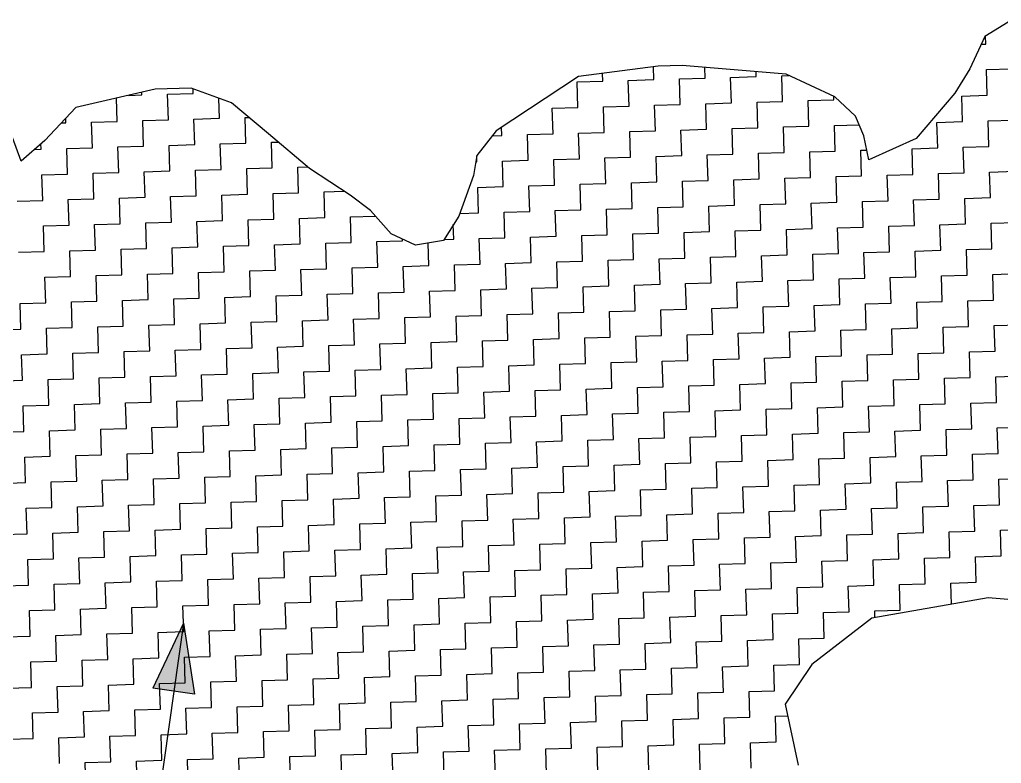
# Model space of a CAD drawing. Header units: metres. Extents: x 289662 to 290738, y 2016260 to 2018343.
# Drawn here: x 289904.2 to 290047, y 2016570.9 to 2016679 of the extents above; entities that cross this region are included whole.
import ezdxf

# ---------------------------------------------------------------- set-up
doc = ezdxf.new("R2010")
doc.units = ezdxf.units.M
doc.layers.add('POLY_HATCH', color=12, linetype='Continuous')

msp = doc.modelspace()

# ---------------------------------------------------------------- hatches: boundary and pattern name
h = msp.add_hatch(color=256)
h.paths.add_polyline_path([(289926.6, 2016581.36), (289929.63, 2016580.94), (289928, 2016591.26)])
h.paths.add_polyline_path([(289928, 2016591.26), (289923.57, 2016581.79), (289926.6, 2016581.36)])

# ---------------------------------------------------------------- linework, layer by layer
for points in [[(289928, 2016591.26), (289919.58, 2016531.62)], [(289928, 2016591.26), (289923.57, 2016581.79)], [(289928, 2016591.26), (289929.63, 2016580.94)], [(289929.63, 2016580.94), (289923.57, 2016581.79)]]:
    msp.add_lwpolyline(points)
at = {"layer": 'POLY_HATCH'}
for p, q in [((290048.58, 2016679.05), (290044.58, 2016676.6)), ((290044.58, 2016676.6), (290042.4, 2016671.89)), ((289997.04, 2016672.27), (289985.45, 2016670.76)), ((290000.52, 2016672.38), (289997.04, 2016672.27)), ((290015.68, 2016671.09), (290000.52, 2016672.38)), ((289985.45, 2016670.76), (289973.48, 2016662.85)), ((290022.75, 2016667.81), (290015.68, 2016671.09)), ((290042.4, 2016671.89), (290040.18, 2016668.34)), ((289923.88, 2016668.92), (289912.33, 2016666.25)), ((289929.11, 2016669.08), (289923.88, 2016668.92)), ((289934.98, 2016666.93), (289929.11, 2016669.08)), ((290040.18, 2016668.34), (290034.56, 2016661.77)), ((289940.35, 2016662.44), (289934.98, 2016666.93)), ((290025.74, 2016665), (290022.75, 2016667.81)), ((289912.33, 2016666.25), (289907.82, 2016661.47)), ((290026.99, 2016662.13), (290025.74, 2016665)), ((289946.32, 2016657.39), (289940.35, 2016662.44)), ((289973.48, 2016662.85), (289970.68, 2016659.28)), ((289904.42, 2016658.46), (289903.16, 2016661.91)), ((289907.82, 2016661.47), (289904.42, 2016658.46)), ((290027.68, 2016658.66), (290026.99, 2016662.13)), ((290034.56, 2016661.77), (290027.68, 2016658.66)), ((289970.68, 2016659.28), (289970.19, 2016656.36)), ((289952.25, 2016653.5), (289946.32, 2016657.39)), ((289970.19, 2016656.36), (289968.04, 2016650.48)), ((289955.22, 2016651.26), (289952.25, 2016653.5)), ((289958.23, 2016647.87), (289955.22, 2016651.26)), ((289968.04, 2016650.48), (289965.82, 2016646.93)), ((289961.77, 2016646.23), (289958.23, 2016647.87)), ((289965.82, 2016646.93), (289961.77, 2016646.23)), ((290045.03, 2016594.91), (290028.11, 2016591.97)), ((290052.34, 2016594.32), (290045.03, 2016594.91)), ((290028.11, 2016591.97), (290019.39, 2016585.23)), ((290019.39, 2016585.23), (290015.52, 2016579.45)), ((290015.52, 2016579.45), (290017.4, 2016570.59))]:
    msp.add_line(p, q, dxfattribs=at)
at = {"layer": 'POLY_HATCH', "linetype": 'Continuous'}
for p, q in [((290044.71, 2016675.49), (290044.67, 2016676.66)), ((290044.06, 2016675.47), (290044.71, 2016675.49)), ((289996.43, 2016670.32), (289996.37, 2016672.19)), ((289988.98, 2016670.1), (289988.95, 2016671.22)), ((290003.87, 2016670.54), (290003.82, 2016672.1)), ((290007.59, 2016670.65), (290011.32, 2016670.76)), ((290011.32, 2016670.76), (290011.29, 2016671.46)), ((290015.04, 2016670.88), (290016.07, 2016670.91)), ((290015.15, 2016667.15), (290015.04, 2016670.88)), ((290044.82, 2016671.77), (290048.54, 2016671.88)), ((290044.93, 2016668.04), (290044.82, 2016671.77)), ((289985.26, 2016669.98), (289988.98, 2016670.1)), ((289985.37, 2016666.26), (289985.26, 2016669.98)), ((289992.7, 2016670.21), (289996.43, 2016670.32)), ((289992.81, 2016666.48), (289992.7, 2016670.21)), ((290000.15, 2016670.43), (290003.87, 2016670.54)), ((290000.26, 2016666.71), (290000.15, 2016670.43)), ((290007.7, 2016666.93), (290007.59, 2016670.65)), ((289920.03, 2016668.03), (289921.97, 2016668.09)), ((289921.97, 2016668.09), (289921.96, 2016668.48)), ((289925.69, 2016668.2), (289929.42, 2016668.31)), ((289925.81, 2016664.48), (289925.69, 2016668.2)), ((289929.42, 2016668.31), (289929.4, 2016668.97)), ((290022.6, 2016667.38), (290022.58, 2016667.89)), ((290041.21, 2016667.93), (290044.93, 2016668.04)), ((290041.32, 2016664.21), (290041.21, 2016667.93)), ((289918.36, 2016664.25), (289918.26, 2016667.62)), ((289933.25, 2016664.7), (289933.16, 2016667.59)), ((289989.09, 2016666.37), (289992.81, 2016666.48)), ((289996.54, 2016666.6), (290000.26, 2016666.71)), ((289996.65, 2016662.87), (289996.54, 2016666.6)), ((290003.98, 2016666.82), (290007.7, 2016666.93)), ((290004.09, 2016663.1), (290003.98, 2016666.82)), ((290011.43, 2016667.04), (290015.15, 2016667.15)), ((290011.54, 2016663.32), (290011.43, 2016667.04)), ((290018.87, 2016667.26), (290022.6, 2016667.38)), ((290018.98, 2016663.54), (290018.87, 2016667.26)), ((289981.65, 2016666.15), (289985.37, 2016666.26)), ((289981.76, 2016662.43), (289981.65, 2016666.15)), ((289989.2, 2016662.65), (289989.09, 2016666.37)), ((289910.22, 2016664.01), (289910.91, 2016664.03)), ((289910.91, 2016664.03), (289910.89, 2016664.73)), ((289914.64, 2016664.14), (289918.36, 2016664.25)), ((289914.75, 2016660.42), (289914.64, 2016664.14)), ((289922.08, 2016664.37), (289925.81, 2016664.48)), ((289922.19, 2016660.64), (289922.08, 2016664.37)), ((289929.53, 2016664.59), (289933.25, 2016664.7)), ((289929.64, 2016660.87), (289929.53, 2016664.59)), ((289936.97, 2016664.81), (289937.5, 2016664.83)), ((289937.09, 2016661.09), (289936.97, 2016664.81)), ((290022.71, 2016663.65), (290026.28, 2016663.76)), ((290022.82, 2016659.93), (290022.71, 2016663.65)), ((290037.6, 2016664.1), (290041.32, 2016664.21)), ((290037.71, 2016660.38), (290037.6, 2016664.1)), ((290045.04, 2016664.32), (290048.77, 2016664.43)), ((290045.15, 2016660.6), (290045.04, 2016664.32)), ((289972.94, 2016662.16), (289974.31, 2016662.2)), ((289974.31, 2016662.2), (289974.28, 2016663.38)), ((289978.03, 2016662.32), (289981.76, 2016662.43)), ((289978.15, 2016658.59), (289978.03, 2016662.32)), ((289985.48, 2016662.54), (289989.2, 2016662.65)), ((289985.59, 2016658.82), (289985.48, 2016662.54)), ((289992.93, 2016662.76), (289996.65, 2016662.87)), ((289993.04, 2016659.04), (289992.93, 2016662.76)), ((290000.37, 2016662.98), (290004.09, 2016663.1)), ((290000.48, 2016659.26), (290000.37, 2016662.98)), ((290007.82, 2016663.21), (290011.54, 2016663.32)), ((290007.93, 2016659.48), (290007.82, 2016663.21)), ((290015.26, 2016663.43), (290018.98, 2016663.54)), ((290015.37, 2016659.71), (290015.26, 2016663.43)), ((289907.3, 2016660.2), (289907.28, 2016660.99)), ((289925.92, 2016660.75), (289929.64, 2016660.87)), ((289926.03, 2016657.03), (289925.92, 2016660.75)), ((289933.36, 2016660.98), (289937.09, 2016661.09)), ((289933.47, 2016657.26), (289933.36, 2016660.98)), ((289940.81, 2016661.2), (289941.78, 2016661.23)), ((289940.92, 2016657.48), (289940.81, 2016661.2)), ((289906.36, 2016660.17), (289907.3, 2016660.2)), ((289911.03, 2016660.31), (289914.75, 2016660.42)), ((289911.14, 2016656.59), (289911.03, 2016660.31)), ((289918.47, 2016660.53), (289922.19, 2016660.64)), ((289918.58, 2016656.81), (289918.47, 2016660.53)), ((290004.2, 2016659.37), (290007.93, 2016659.48)), ((290004.32, 2016655.65), (290004.2, 2016659.37)), ((290011.65, 2016659.6), (290015.37, 2016659.71)), ((290011.76, 2016655.87), (290011.65, 2016659.6)), ((290019.1, 2016659.82), (290022.82, 2016659.93)), ((290019.21, 2016656.1), (290019.1, 2016659.82)), ((290026.54, 2016660.04), (290027.4, 2016660.07)), ((290026.65, 2016656.32), (290026.54, 2016660.04)), ((290033.99, 2016660.26), (290037.71, 2016660.38)), ((290034.1, 2016656.54), (290033.99, 2016660.26)), ((290041.43, 2016660.49), (290045.15, 2016660.6)), ((290041.54, 2016656.77), (290041.43, 2016660.49)), ((289970.53, 2016658.36), (289970.7, 2016658.37)), ((289970.7, 2016658.37), (289970.67, 2016659.25)), ((289974.42, 2016658.48), (289978.15, 2016658.59)), ((289974.53, 2016654.76), (289974.42, 2016658.48)), ((289981.87, 2016658.7), (289985.59, 2016658.82)), ((289981.98, 2016654.98), (289981.87, 2016658.7)), ((289989.31, 2016658.93), (289993.04, 2016659.04)), ((289989.43, 2016655.2), (289989.31, 2016658.93)), ((289996.76, 2016659.15), (290000.48, 2016659.26)), ((289996.87, 2016655.43), (289996.76, 2016659.15)), ((289907.42, 2016656.47), (289911.14, 2016656.59)), ((289907.53, 2016652.75), (289907.42, 2016656.47)), ((289914.86, 2016656.7), (289918.58, 2016656.81)), ((289914.97, 2016652.97), (289914.86, 2016656.7)), ((289922.31, 2016656.92), (289926.03, 2016657.03)), ((289922.42, 2016653.2), (289922.31, 2016656.92)), ((289929.75, 2016657.14), (289933.47, 2016657.26)), ((289929.86, 2016653.42), (289929.75, 2016657.14)), ((289937.2, 2016657.37), (289940.92, 2016657.48)), ((289937.31, 2016653.64), (289937.2, 2016657.37)), ((289944.64, 2016657.59), (289946.03, 2016657.63)), ((289944.75, 2016653.87), (289944.64, 2016657.59)), ((290030.38, 2016656.43), (290034.1, 2016656.54)), ((290037.82, 2016656.65), (290041.54, 2016656.77)), ((290037.93, 2016652.93), (290037.82, 2016656.65)), ((290045.27, 2016656.88), (290048.99, 2016656.99)), ((290045.38, 2016653.15), (290045.27, 2016656.88)), ((289985.7, 2016655.09), (289989.43, 2016655.2)), ((289985.81, 2016651.37), (289985.7, 2016655.09)), ((289993.15, 2016655.32), (289996.87, 2016655.43)), ((289993.26, 2016651.59), (289993.15, 2016655.32)), ((290000.59, 2016655.54), (290004.32, 2016655.65)), ((290000.71, 2016651.82), (290000.59, 2016655.54)), ((290008.04, 2016655.76), (290011.76, 2016655.87)), ((290008.15, 2016652.04), (290008.04, 2016655.76)), ((290015.48, 2016655.98), (290019.21, 2016656.1)), ((290015.6, 2016652.26), (290015.48, 2016655.98)), ((290022.93, 2016656.21), (290026.65, 2016656.32)), ((290023.04, 2016652.49), (290022.93, 2016656.21)), ((290030.49, 2016652.71), (290030.38, 2016656.43)), ((289933.59, 2016653.53), (289937.31, 2016653.64)), ((289941.03, 2016653.76), (289944.75, 2016653.87)), ((289941.14, 2016650.03), (289941.03, 2016653.76)), ((289948.48, 2016653.98), (289951.38, 2016654.07)), ((289948.59, 2016650.26), (289948.48, 2016653.98)), ((289970.81, 2016654.65), (289974.53, 2016654.76)), ((289970.92, 2016650.92), (289970.81, 2016654.65)), ((289978.26, 2016654.87), (289981.98, 2016654.98)), ((289978.37, 2016651.15), (289978.26, 2016654.87)), ((289903.8, 2016652.64), (289907.53, 2016652.75)), ((289911.25, 2016652.86), (289914.97, 2016652.97)), ((289911.36, 2016649.14), (289911.25, 2016652.86)), ((289918.69, 2016653.09), (289922.42, 2016653.2)), ((289918.81, 2016649.36), (289918.69, 2016653.09)), ((289926.14, 2016653.31), (289929.86, 2016653.42)), ((289926.25, 2016649.59), (289926.14, 2016653.31)), ((289933.7, 2016649.81), (289933.59, 2016653.53)), ((290011.87, 2016652.15), (290015.6, 2016652.26)), ((290011.98, 2016648.43), (290011.87, 2016652.15)), ((290019.32, 2016652.37), (290023.04, 2016652.49)), ((290019.43, 2016648.65), (290019.32, 2016652.37)), ((290026.76, 2016652.6), (290030.49, 2016652.71)), ((290026.88, 2016648.87), (290026.76, 2016652.6)), ((290034.21, 2016652.82), (290037.93, 2016652.93)), ((290034.32, 2016649.1), (290034.21, 2016652.82)), ((290041.65, 2016653.04), (290045.38, 2016653.15)), ((290041.77, 2016649.32), (290041.65, 2016653.04)), ((289968.17, 2016650.84), (289970.92, 2016650.92)), ((289974.65, 2016651.04), (289978.37, 2016651.15)), ((289974.76, 2016647.31), (289974.65, 2016651.04)), ((289982.09, 2016651.26), (289985.81, 2016651.37)), ((289982.2, 2016647.54), (289982.09, 2016651.26)), ((289989.54, 2016651.48), (289993.26, 2016651.59)), ((289989.65, 2016647.76), (289989.54, 2016651.48)), ((289996.98, 2016651.7), (290000.71, 2016651.82)), ((289997.09, 2016647.98), (289996.98, 2016651.7)), ((290004.43, 2016651.93), (290008.15, 2016652.04)), ((290004.54, 2016648.21), (290004.43, 2016651.93)), ((289915.08, 2016649.25), (289918.81, 2016649.36)), ((289922.53, 2016649.48), (289926.25, 2016649.59)), ((289922.64, 2016645.75), (289922.53, 2016649.48)), ((289929.97, 2016649.7), (289933.7, 2016649.81)), ((289930.09, 2016645.98), (289929.97, 2016649.7)), ((289937.42, 2016649.92), (289941.14, 2016650.03)), ((289937.53, 2016646.2), (289937.42, 2016649.92)), ((289944.86, 2016650.14), (289948.59, 2016650.26)), ((289944.98, 2016646.42), (289944.86, 2016650.14)), ((289952.31, 2016650.37), (289955.92, 2016650.48)), ((289952.42, 2016646.64), (289952.31, 2016650.37)), ((290038.04, 2016649.21), (290041.77, 2016649.32)), ((290045.49, 2016649.43), (290049.21, 2016649.54)), ((290045.6, 2016645.71), (290045.49, 2016649.43)), ((289907.64, 2016649.03), (289911.36, 2016649.14)), ((289907.75, 2016645.31), (289907.64, 2016649.03)), ((289915.19, 2016645.53), (289915.08, 2016649.25)), ((289967.31, 2016647.09), (289967.25, 2016649.22)), ((289993.37, 2016647.87), (289997.09, 2016647.98)), ((289993.48, 2016644.15), (289993.37, 2016647.87)), ((290000.82, 2016648.09), (290004.54, 2016648.21)), ((290000.93, 2016644.37), (290000.82, 2016648.09)), ((290008.26, 2016648.32), (290011.98, 2016648.43)), ((290008.37, 2016644.59), (290008.26, 2016648.32)), ((290015.71, 2016648.54), (290019.43, 2016648.65)), ((290015.82, 2016644.82), (290015.71, 2016648.54)), ((290023.15, 2016648.76), (290026.88, 2016648.87)), ((290023.26, 2016645.04), (290023.15, 2016648.76)), ((290030.6, 2016648.99), (290034.32, 2016649.1)), ((290030.71, 2016645.26), (290030.6, 2016648.99)), ((290038.16, 2016645.49), (290038.04, 2016649.21)), ((289948.7, 2016646.53), (289952.42, 2016646.64)), ((289948.81, 2016642.81), (289948.7, 2016646.53)), ((289956.14, 2016646.76), (289959.87, 2016646.87)), ((289956.26, 2016643.03), (289956.14, 2016646.76)), ((289959.87, 2016646.87), (289959.86, 2016647.11)), ((289963.7, 2016643.26), (289963.6, 2016646.55)), ((289965.89, 2016647.05), (289967.31, 2016647.09)), ((289971.04, 2016647.2), (289974.76, 2016647.31)), ((289971.15, 2016643.48), (289971.04, 2016647.2)), ((289978.48, 2016647.42), (289982.2, 2016647.54)), ((289978.59, 2016643.7), (289978.48, 2016647.42)), ((289985.93, 2016647.65), (289989.65, 2016647.76)), ((289986.04, 2016643.92), (289985.93, 2016647.65)), ((289904.03, 2016645.2), (289907.75, 2016645.31)), ((289911.47, 2016645.42), (289915.19, 2016645.53)), ((289911.58, 2016641.7), (289911.47, 2016645.42)), ((289918.92, 2016645.64), (289922.64, 2016645.75)), ((289919.03, 2016641.92), (289918.92, 2016645.64)), ((289926.36, 2016645.86), (289930.09, 2016645.98)), ((289926.47, 2016642.14), (289926.36, 2016645.86)), ((289933.81, 2016646.09), (289937.53, 2016646.2)), ((289933.92, 2016642.36), (289933.81, 2016646.09)), ((289941.25, 2016646.31), (289944.98, 2016646.42)), ((289941.37, 2016642.59), (289941.25, 2016646.31)), ((290019.54, 2016644.93), (290023.26, 2016645.04)), ((290026.99, 2016645.15), (290030.71, 2016645.26)), ((290027.1, 2016641.43), (290026.99, 2016645.15)), ((290034.43, 2016645.37), (290038.16, 2016645.49)), ((290034.54, 2016641.65), (290034.43, 2016645.37)), ((290041.88, 2016645.6), (290045.6, 2016645.71)), ((290041.99, 2016641.87), (290041.88, 2016645.6)), ((289974.87, 2016643.59), (289978.59, 2016643.7)), ((289974.98, 2016639.87), (289974.87, 2016643.59)), ((289982.31, 2016643.81), (289986.04, 2016643.92)), ((289982.43, 2016640.09), (289982.31, 2016643.81)), ((289989.76, 2016644.04), (289993.48, 2016644.15)), ((289989.87, 2016640.31), (289989.76, 2016644.04)), ((289997.21, 2016644.26), (290000.93, 2016644.37)), ((289997.32, 2016640.54), (289997.21, 2016644.26)), ((290004.65, 2016644.48), (290008.37, 2016644.59)), ((290004.76, 2016640.76), (290004.65, 2016644.48)), ((290012.1, 2016644.71), (290015.82, 2016644.82)), ((290012.21, 2016640.98), (290012.1, 2016644.71)), ((290019.65, 2016641.21), (290019.54, 2016644.93)), ((289930.2, 2016642.25), (289933.92, 2016642.36)), ((289930.31, 2016638.53), (289930.2, 2016642.25)), ((289937.64, 2016642.48), (289941.37, 2016642.59)), ((289937.75, 2016638.75), (289937.64, 2016642.48)), ((289945.09, 2016642.7), (289948.81, 2016642.81)), ((289945.2, 2016638.98), (289945.09, 2016642.7)), ((289952.53, 2016642.92), (289956.26, 2016643.03)), ((289952.64, 2016639.2), (289952.53, 2016642.92)), ((289959.98, 2016643.14), (289963.7, 2016643.26)), ((289960.09, 2016639.42), (289959.98, 2016643.14)), ((289967.42, 2016643.37), (289971.15, 2016643.48)), ((289967.54, 2016639.64), (289967.42, 2016643.37)), ((289907.86, 2016641.58), (289911.58, 2016641.7)), ((289907.97, 2016637.86), (289907.86, 2016641.58)), ((289915.31, 2016641.81), (289919.03, 2016641.92)), ((289915.42, 2016638.08), (289915.31, 2016641.81)), ((289922.75, 2016642.03), (289926.47, 2016642.14)), ((289922.86, 2016638.31), (289922.75, 2016642.03)), ((290001.04, 2016640.65), (290004.76, 2016640.76)), ((290008.49, 2016640.87), (290012.21, 2016640.98)), ((290008.6, 2016637.15), (290008.49, 2016640.87)), ((290015.93, 2016641.09), (290019.65, 2016641.21)), ((290016.04, 2016637.37), (290015.93, 2016641.09)), ((290023.38, 2016641.32), (290027.1, 2016641.43)), ((290023.49, 2016637.59), (290023.38, 2016641.32)), ((290030.82, 2016641.54), (290034.54, 2016641.65)), ((290030.93, 2016637.82), (290030.82, 2016641.54)), ((290038.27, 2016641.76), (290041.99, 2016641.87)), ((290038.38, 2016638.04), (290038.27, 2016641.76)), ((290045.71, 2016641.99), (290049.43, 2016642.1)), ((290045.82, 2016638.26), (290045.71, 2016641.99)), ((289956.37, 2016639.31), (289960.09, 2016639.42)), ((289956.48, 2016635.59), (289956.37, 2016639.31)), ((289963.81, 2016639.53), (289967.54, 2016639.64)), ((289963.92, 2016635.81), (289963.81, 2016639.53)), ((289971.26, 2016639.76), (289974.98, 2016639.87)), ((289971.37, 2016636.03), (289971.26, 2016639.76)), ((289978.7, 2016639.98), (289982.43, 2016640.09)), ((289978.81, 2016636.26), (289978.7, 2016639.98)), ((289986.15, 2016640.2), (289989.87, 2016640.31)), ((289986.26, 2016636.48), (289986.15, 2016640.2)), ((289993.59, 2016640.43), (289997.32, 2016640.54)), ((289993.71, 2016636.7), (289993.59, 2016640.43)), ((290001.15, 2016636.93), (290001.04, 2016640.65)), ((289911.7, 2016637.97), (289915.42, 2016638.08)), ((289911.81, 2016634.25), (289911.7, 2016637.97)), ((289919.14, 2016638.2), (289922.86, 2016638.31)), ((289919.25, 2016634.47), (289919.14, 2016638.2)), ((289926.59, 2016638.42), (289930.31, 2016638.53)), ((289926.7, 2016634.7), (289926.59, 2016638.42)), ((289934.03, 2016638.64), (289937.75, 2016638.75)), ((289934.14, 2016634.92), (289934.03, 2016638.64)), ((289941.48, 2016638.86), (289945.2, 2016638.98)), ((289941.59, 2016635.14), (289941.48, 2016638.86)), ((289948.92, 2016639.09), (289952.64, 2016639.2)), ((289949.03, 2016635.36), (289948.92, 2016639.09)), ((290034.66, 2016637.93), (290038.38, 2016638.04)), ((290034.77, 2016634.21), (290034.66, 2016637.93)), ((290042.1, 2016638.15), (290045.82, 2016638.26)), ((290042.21, 2016634.43), (290042.1, 2016638.15)), ((289904.25, 2016637.75), (289907.97, 2016637.86)), ((289904.36, 2016634.03), (289904.25, 2016637.75)), ((289982.54, 2016636.37), (289986.26, 2016636.48)), ((289989.98, 2016636.59), (289993.71, 2016636.7)), ((289990.09, 2016632.87), (289989.98, 2016636.59)), ((289997.43, 2016636.81), (290001.15, 2016636.93)), ((289997.54, 2016633.09), (289997.43, 2016636.81)), ((290004.87, 2016637.04), (290008.6, 2016637.15)), ((290004.99, 2016633.31), (290004.87, 2016637.04)), ((290012.32, 2016637.26), (290016.04, 2016637.37)), ((290012.43, 2016633.54), (290012.32, 2016637.26)), ((290019.76, 2016637.48), (290023.49, 2016637.59)), ((290019.88, 2016633.76), (290019.76, 2016637.48)), ((290027.21, 2016637.71), (290030.93, 2016637.82)), ((290027.32, 2016633.98), (290027.21, 2016637.71)), ((289937.87, 2016635.03), (289941.59, 2016635.14)), ((289937.98, 2016631.31), (289937.87, 2016635.03)), ((289945.31, 2016635.25), (289949.03, 2016635.36)), ((289945.42, 2016631.53), (289945.31, 2016635.25)), ((289952.76, 2016635.48), (289956.48, 2016635.59)), ((289952.87, 2016631.75), (289952.76, 2016635.48)), ((289960.2, 2016635.7), (289963.92, 2016635.81)), ((289960.31, 2016631.98), (289960.2, 2016635.7)), ((289967.65, 2016635.92), (289971.37, 2016636.03)), ((289967.76, 2016632.2), (289967.65, 2016635.92)), ((289975.09, 2016636.15), (289978.81, 2016636.26)), ((289975.2, 2016632.42), (289975.09, 2016636.15)), ((289982.65, 2016632.65), (289982.54, 2016636.37)), ((289900.64, 2016633.92), (289904.36, 2016634.03)), ((289908.08, 2016634.14), (289911.81, 2016634.25)), ((289908.2, 2016630.42), (289908.08, 2016634.14)), ((289915.53, 2016634.36), (289919.25, 2016634.47)), ((289915.64, 2016630.64), (289915.53, 2016634.36)), ((289922.97, 2016634.58), (289926.7, 2016634.7)), ((289923.09, 2016630.86), (289922.97, 2016634.58)), ((289930.42, 2016634.81), (289934.14, 2016634.92)), ((289930.53, 2016631.08), (289930.42, 2016634.81)), ((290016.15, 2016633.65), (290019.88, 2016633.76)), ((290016.26, 2016629.93), (290016.15, 2016633.65)), ((290023.6, 2016633.87), (290027.32, 2016633.98)), ((290023.71, 2016630.15), (290023.6, 2016633.87)), ((290031.04, 2016634.09), (290034.77, 2016634.21)), ((290031.16, 2016630.37), (290031.04, 2016634.09)), ((290038.49, 2016634.32), (290042.21, 2016634.43)), ((290038.6, 2016630.59), (290038.49, 2016634.32)), ((290045.93, 2016634.54), (290049.66, 2016634.65)), ((290046.05, 2016630.82), (290045.93, 2016634.54)), ((289964.04, 2016632.09), (289967.76, 2016632.2)), ((289971.48, 2016632.31), (289975.2, 2016632.42)), ((289971.59, 2016628.59), (289971.48, 2016632.31)), ((289978.93, 2016632.53), (289982.65, 2016632.65)), ((289979.04, 2016628.81), (289978.93, 2016632.53)), ((289986.37, 2016632.76), (289990.09, 2016632.87)), ((289986.48, 2016629.03), (289986.37, 2016632.76)), ((289993.82, 2016632.98), (289997.54, 2016633.09)), ((289993.93, 2016629.26), (289993.82, 2016632.98)), ((290001.26, 2016633.2), (290004.99, 2016633.31)), ((290001.37, 2016629.48), (290001.26, 2016633.2)), ((290008.71, 2016633.43), (290012.43, 2016633.54)), ((290008.82, 2016629.7), (290008.71, 2016633.43)), ((289919.36, 2016630.75), (289923.09, 2016630.86)), ((289919.47, 2016627.03), (289919.36, 2016630.75)), ((289926.81, 2016630.97), (289930.53, 2016631.08)), ((289926.92, 2016627.25), (289926.81, 2016630.97)), ((289934.25, 2016631.2), (289937.98, 2016631.31)), ((289934.37, 2016627.47), (289934.25, 2016631.2)), ((289941.7, 2016631.42), (289945.42, 2016631.53)), ((289941.81, 2016627.7), (289941.7, 2016631.42)), ((289949.14, 2016631.64), (289952.87, 2016631.75)), ((289949.26, 2016627.92), (289949.14, 2016631.64)), ((289956.59, 2016631.87), (289960.31, 2016631.98)), ((289956.7, 2016628.14), (289956.59, 2016631.87)), ((289964.15, 2016628.37), (289964.04, 2016632.09)), ((290042.32, 2016630.71), (290046.05, 2016630.82)), ((289904.47, 2016630.3), (289908.2, 2016630.42)), ((289904.58, 2016626.58), (289904.47, 2016630.3)), ((289911.92, 2016630.53), (289915.64, 2016630.64)), ((289912.03, 2016626.8), (289911.92, 2016630.53)), ((289997.65, 2016629.37), (290001.37, 2016629.48)), ((289997.76, 2016625.65), (289997.65, 2016629.37)), ((290005.1, 2016629.59), (290008.82, 2016629.7)), ((290005.21, 2016625.87), (290005.1, 2016629.59)), ((290012.54, 2016629.81), (290016.26, 2016629.93)), ((290012.65, 2016626.09), (290012.54, 2016629.81)), ((290019.99, 2016630.04), (290023.71, 2016630.15)), ((290020.1, 2016626.31), (290019.99, 2016630.04)), ((290027.43, 2016630.26), (290031.16, 2016630.37)), ((290027.54, 2016626.54), (290027.43, 2016630.26)), ((290034.88, 2016630.48), (290038.6, 2016630.59)), ((290034.99, 2016626.76), (290034.88, 2016630.48)), ((290042.44, 2016626.98), (290042.32, 2016630.71)), ((289945.53, 2016627.81), (289949.26, 2016627.92)), ((289952.98, 2016628.03), (289956.7, 2016628.14)), ((289953.09, 2016624.31), (289952.98, 2016628.03)), ((289960.42, 2016628.25), (289964.15, 2016628.37)), ((289960.54, 2016624.53), (289960.42, 2016628.25)), ((289967.87, 2016628.48), (289971.59, 2016628.59)), ((289967.98, 2016624.75), (289967.87, 2016628.48)), ((289975.32, 2016628.7), (289979.04, 2016628.81)), ((289975.43, 2016624.98), (289975.32, 2016628.7)), ((289982.76, 2016628.92), (289986.48, 2016629.03)), ((289982.87, 2016625.2), (289982.76, 2016628.92)), ((289990.21, 2016629.15), (289993.93, 2016629.26)), ((289990.32, 2016625.42), (289990.21, 2016629.15)), ((289900.86, 2016626.47), (289904.58, 2016626.58)), ((289908.31, 2016626.69), (289912.03, 2016626.8)), ((289908.42, 2016622.97), (289908.31, 2016626.69)), ((289915.75, 2016626.92), (289919.47, 2016627.03)), ((289915.86, 2016623.19), (289915.75, 2016626.92)), ((289923.2, 2016627.14), (289926.92, 2016627.25)), ((289923.31, 2016623.42), (289923.2, 2016627.14)), ((289930.64, 2016627.36), (289934.37, 2016627.47)), ((289930.75, 2016623.64), (289930.64, 2016627.36)), ((289938.09, 2016627.59), (289941.81, 2016627.7)), ((289938.2, 2016623.86), (289938.09, 2016627.59)), ((289945.65, 2016624.09), (289945.53, 2016627.81)), ((290023.82, 2016626.43), (290027.54, 2016626.54)), ((290031.27, 2016626.65), (290034.99, 2016626.76)), ((290031.38, 2016622.93), (290031.27, 2016626.65)), ((290038.71, 2016626.87), (290042.44, 2016626.98)), ((290038.82, 2016623.15), (290038.71, 2016626.87)), ((290046.16, 2016627.1), (290049.88, 2016627.21)), ((290046.27, 2016623.37), (290046.16, 2016627.1)), ((289979.15, 2016625.09), (289982.87, 2016625.2)), ((289979.26, 2016621.37), (289979.15, 2016625.09)), ((289986.59, 2016625.31), (289990.32, 2016625.42)), ((289986.71, 2016621.59), (289986.59, 2016625.31)), ((289994.04, 2016625.53), (289997.76, 2016625.65)), ((289994.15, 2016621.81), (289994.04, 2016625.53)), ((290001.49, 2016625.76), (290005.21, 2016625.87)), ((290001.6, 2016622.03), (290001.49, 2016625.76)), ((290008.93, 2016625.98), (290012.65, 2016626.09)), ((290009.04, 2016622.26), (290008.93, 2016625.98)), ((290016.38, 2016626.2), (290020.1, 2016626.31)), ((290016.49, 2016622.48), (290016.38, 2016626.2)), ((290023.93, 2016622.7), (290023.82, 2016626.43)), ((289927.03, 2016623.53), (289930.75, 2016623.64)), ((289934.48, 2016623.75), (289938.2, 2016623.86)), ((289934.59, 2016620.03), (289934.48, 2016623.75)), ((289941.92, 2016623.97), (289945.65, 2016624.09)), ((289942.03, 2016620.25), (289941.92, 2016623.97)), ((289949.37, 2016624.2), (289953.09, 2016624.31)), ((289949.48, 2016620.47), (289949.37, 2016624.2)), ((289956.81, 2016624.42), (289960.54, 2016624.53)), ((289956.92, 2016620.7), (289956.81, 2016624.42)), ((289964.26, 2016624.64), (289967.98, 2016624.75)), ((289964.37, 2016620.92), (289964.26, 2016624.64)), ((289971.7, 2016624.87), (289975.43, 2016624.98)), ((289971.82, 2016621.14), (289971.7, 2016624.87)), ((289904.7, 2016622.86), (289908.42, 2016622.97)), ((289904.81, 2016619.14), (289904.7, 2016622.86)), ((289912.14, 2016623.08), (289915.86, 2016623.19)), ((289912.25, 2016619.36), (289912.14, 2016623.08)), ((289919.59, 2016623.3), (289923.31, 2016623.42)), ((289919.7, 2016619.58), (289919.59, 2016623.3)), ((289927.14, 2016619.81), (289927.03, 2016623.53)), ((290005.32, 2016622.15), (290009.04, 2016622.26)), ((290012.77, 2016622.37), (290016.49, 2016622.48)), ((290012.88, 2016618.65), (290012.77, 2016622.37)), ((290020.21, 2016622.59), (290023.93, 2016622.7)), ((290020.32, 2016618.87), (290020.21, 2016622.59)), ((290027.66, 2016622.82), (290031.38, 2016622.93)), ((290027.77, 2016619.09), (290027.66, 2016622.82)), ((290035.1, 2016623.04), (290038.82, 2016623.15)), ((290035.21, 2016619.32), (290035.1, 2016623.04)), ((290042.55, 2016623.26), (290046.27, 2016623.37)), ((290042.66, 2016619.54), (290042.55, 2016623.26)), ((289960.65, 2016620.81), (289964.37, 2016620.92)), ((289960.76, 2016617.09), (289960.65, 2016620.81)), ((289968.09, 2016621.03), (289971.82, 2016621.14)), ((289968.2, 2016617.31), (289968.09, 2016621.03)), ((289975.54, 2016621.25), (289979.26, 2016621.37)), ((289975.65, 2016617.53), (289975.54, 2016621.25)), ((289982.98, 2016621.48), (289986.71, 2016621.59)), ((289983.1, 2016617.75), (289982.98, 2016621.48)), ((289990.43, 2016621.7), (289994.15, 2016621.81)), ((289990.54, 2016617.98), (289990.43, 2016621.7)), ((289997.87, 2016621.92), (290001.6, 2016622.03)), ((289997.99, 2016618.2), (289997.87, 2016621.92)), ((290005.43, 2016618.42), (290005.32, 2016622.15)), ((289908.53, 2016619.25), (289912.25, 2016619.36)), ((289915.98, 2016619.47), (289919.7, 2016619.58)), ((289916.09, 2016615.75), (289915.98, 2016619.47)), ((289923.42, 2016619.69), (289927.14, 2016619.81)), ((289923.53, 2016615.97), (289923.42, 2016619.69)), ((289930.87, 2016619.92), (289934.59, 2016620.03)), ((289930.98, 2016616.19), (289930.87, 2016619.92)), ((289938.31, 2016620.14), (289942.03, 2016620.25)), ((289938.42, 2016616.42), (289938.31, 2016620.14)), ((289945.76, 2016620.36), (289949.48, 2016620.47)), ((289945.87, 2016616.64), (289945.76, 2016620.36)), ((289953.2, 2016620.59), (289956.92, 2016620.7)), ((289953.31, 2016616.86), (289953.2, 2016620.59)), ((290031.49, 2016619.2), (290035.21, 2016619.32)), ((290038.94, 2016619.43), (290042.66, 2016619.54)), ((290039.05, 2016615.7), (290038.94, 2016619.43)), ((290046.38, 2016619.65), (290050.1, 2016619.76)), ((290046.49, 2016615.93), (290046.38, 2016619.65)), ((289901.08, 2016619.02), (289904.81, 2016619.14)), ((289908.64, 2016615.53), (289908.53, 2016619.25)), ((289986.82, 2016617.87), (289990.54, 2016617.98)), ((289994.26, 2016618.09), (289997.99, 2016618.2)), ((289994.37, 2016614.37), (289994.26, 2016618.09)), ((290001.71, 2016618.31), (290005.43, 2016618.42)), ((290001.82, 2016614.59), (290001.71, 2016618.31)), ((290009.15, 2016618.54), (290012.88, 2016618.65)), ((290009.27, 2016614.81), (290009.15, 2016618.54)), ((290016.6, 2016618.76), (290020.32, 2016618.87)), ((290016.71, 2016615.04), (290016.6, 2016618.76)), ((290024.04, 2016618.98), (290027.77, 2016619.09)), ((290024.16, 2016615.26), (290024.04, 2016618.98)), ((290031.6, 2016615.48), (290031.49, 2016619.2)), ((289942.15, 2016616.53), (289945.87, 2016616.64)), ((289942.26, 2016612.81), (289942.15, 2016616.53)), ((289949.59, 2016616.75), (289953.31, 2016616.86)), ((289949.7, 2016613.03), (289949.59, 2016616.75)), ((289957.04, 2016616.97), (289960.76, 2016617.09)), ((289957.15, 2016613.25), (289957.04, 2016616.97)), ((289964.48, 2016617.2), (289968.2, 2016617.31)), ((289964.59, 2016613.47), (289964.48, 2016617.2)), ((289971.93, 2016617.42), (289975.65, 2016617.53)), ((289972.04, 2016613.7), (289971.93, 2016617.42)), ((289979.37, 2016617.64), (289983.1, 2016617.75)), ((289979.48, 2016613.92), (289979.37, 2016617.64)), ((289986.93, 2016614.14), (289986.82, 2016617.87)), ((289904.92, 2016615.41), (289908.64, 2016615.53)), ((289905.03, 2016611.69), (289904.92, 2016615.41)), ((289912.36, 2016615.64), (289916.09, 2016615.75)), ((289912.48, 2016611.91), (289912.36, 2016615.64)), ((289919.81, 2016615.86), (289923.53, 2016615.97)), ((289919.92, 2016612.14), (289919.81, 2016615.86)), ((289927.25, 2016616.08), (289930.98, 2016616.19)), ((289927.37, 2016612.36), (289927.25, 2016616.08)), ((289934.7, 2016616.31), (289938.42, 2016616.42)), ((289934.81, 2016612.58), (289934.7, 2016616.31)), ((290012.99, 2016614.92), (290016.71, 2016615.04)), ((290020.43, 2016615.15), (290024.16, 2016615.26)), ((290020.54, 2016611.42), (290020.43, 2016615.15)), ((290027.88, 2016615.37), (290031.6, 2016615.48)), ((290027.99, 2016611.65), (290027.88, 2016615.37)), ((290035.32, 2016615.59), (290039.05, 2016615.7)), ((290035.44, 2016611.87), (290035.32, 2016615.59)), ((290042.77, 2016615.82), (290046.49, 2016615.93)), ((290042.88, 2016612.09), (290042.77, 2016615.82)), ((289968.32, 2016613.59), (289972.04, 2016613.7)), ((289975.76, 2016613.81), (289979.48, 2016613.92)), ((289975.87, 2016610.09), (289975.76, 2016613.81)), ((289983.21, 2016614.03), (289986.93, 2016614.14)), ((289983.32, 2016610.31), (289983.21, 2016614.03)), ((289990.65, 2016614.25), (289994.37, 2016614.37)), ((289990.76, 2016610.53), (289990.65, 2016614.25)), ((289998.1, 2016614.48), (290001.82, 2016614.59)), ((289998.21, 2016610.76), (289998.1, 2016614.48)), ((290005.54, 2016614.7), (290009.27, 2016614.81)), ((290005.65, 2016610.98), (290005.54, 2016614.7)), ((290013.1, 2016611.2), (290012.99, 2016614.92)), ((289923.64, 2016612.25), (289927.37, 2016612.36)), ((289923.76, 2016608.53), (289923.64, 2016612.25)), ((289931.09, 2016612.47), (289934.81, 2016612.58)), ((289931.2, 2016608.75), (289931.09, 2016612.47)), ((289938.53, 2016612.69), (289942.26, 2016612.81)), ((289938.65, 2016608.97), (289938.53, 2016612.69)), ((289945.98, 2016612.92), (289949.7, 2016613.03)), ((289946.09, 2016609.19), (289945.98, 2016612.92)), ((289953.43, 2016613.14), (289957.15, 2016613.25)), ((289953.54, 2016609.42), (289953.43, 2016613.14)), ((289960.87, 2016613.36), (289964.59, 2016613.47)), ((289960.98, 2016609.64), (289960.87, 2016613.36)), ((289968.43, 2016609.86), (289968.32, 2016613.59)), ((290046.6, 2016612.2), (290050.33, 2016612.32)), ((290046.72, 2016608.48), (290046.6, 2016612.2)), ((289901.31, 2016611.58), (289905.03, 2016611.69)), ((289908.75, 2016611.8), (289912.48, 2016611.91)), ((289908.86, 2016608.08), (289908.75, 2016611.8)), ((289916.2, 2016612.03), (289919.92, 2016612.14)), ((289916.31, 2016608.3), (289916.2, 2016612.03)), ((289994.49, 2016610.64), (289998.21, 2016610.76)), ((290001.93, 2016610.87), (290005.65, 2016610.98)), ((290002.04, 2016607.14), (290001.93, 2016610.87)), ((290009.38, 2016611.09), (290013.1, 2016611.2)), ((290009.49, 2016607.37), (290009.38, 2016611.09)), ((290016.82, 2016611.31), (290020.54, 2016611.42)), ((290016.93, 2016607.59), (290016.82, 2016611.31)), ((290024.27, 2016611.54), (290027.99, 2016611.65)), ((290024.38, 2016607.81), (290024.27, 2016611.54)), ((290031.71, 2016611.76), (290035.44, 2016611.87)), ((290031.82, 2016608.04), (290031.71, 2016611.76)), ((290039.16, 2016611.98), (290042.88, 2016612.09)), ((290039.27, 2016608.26), (290039.16, 2016611.98)), ((289949.81, 2016609.31), (289953.54, 2016609.42)), ((289957.26, 2016609.53), (289960.98, 2016609.64)), ((289957.37, 2016605.81), (289957.26, 2016609.53)), ((289964.7, 2016609.75), (289968.43, 2016609.86)), ((289964.82, 2016606.03), (289964.7, 2016609.75)), ((289972.15, 2016609.97), (289975.87, 2016610.09)), ((289972.26, 2016606.25), (289972.15, 2016609.97)), ((289979.6, 2016610.2), (289983.32, 2016610.31)), ((289979.71, 2016606.48), (289979.6, 2016610.2)), ((289987.04, 2016610.42), (289990.76, 2016610.53)), ((289987.15, 2016606.7), (289987.04, 2016610.42)), ((289994.6, 2016606.92), (289994.49, 2016610.64)), ((289905.14, 2016607.97), (289908.86, 2016608.08)), ((289905.25, 2016604.25), (289905.14, 2016607.97)), ((289912.59, 2016608.19), (289916.31, 2016608.3)), ((289912.7, 2016604.47), (289912.59, 2016608.19)), ((289920.03, 2016608.41), (289923.76, 2016608.53)), ((289920.14, 2016604.69), (289920.03, 2016608.41)), ((289927.48, 2016608.64), (289931.2, 2016608.75)), ((289927.59, 2016604.91), (289927.48, 2016608.64)), ((289934.92, 2016608.86), (289938.65, 2016608.97)), ((289935.03, 2016605.14), (289934.92, 2016608.86)), ((289942.37, 2016609.08), (289946.09, 2016609.19)), ((289942.48, 2016605.36), (289942.37, 2016609.08)), ((289949.93, 2016605.58), (289949.81, 2016609.31)), ((290028.1, 2016607.92), (290031.82, 2016608.04)), ((290028.21, 2016604.2), (290028.1, 2016607.92)), ((290035.55, 2016608.15), (290039.27, 2016608.26)), ((290035.66, 2016604.42), (290035.55, 2016608.15)), ((290042.99, 2016608.37), (290046.72, 2016608.48)), ((290043.1, 2016604.65), (290042.99, 2016608.37)), ((289975.98, 2016606.36), (289979.71, 2016606.48)), ((289983.43, 2016606.59), (289987.15, 2016606.7)), ((289983.54, 2016602.86), (289983.43, 2016606.59)), ((289990.87, 2016606.81), (289994.6, 2016606.92)), ((289990.99, 2016603.09), (289990.87, 2016606.81)), ((289998.32, 2016607.03), (290002.04, 2016607.14)), ((289998.43, 2016603.31), (289998.32, 2016607.03)), ((290005.77, 2016607.26), (290009.49, 2016607.37)), ((290005.88, 2016603.53), (290005.77, 2016607.26)), ((290013.21, 2016607.48), (290016.93, 2016607.59)), ((290013.32, 2016603.76), (290013.21, 2016607.48)), ((290020.66, 2016607.7), (290024.38, 2016607.81)), ((290020.77, 2016603.98), (290020.66, 2016607.7)), ((289931.31, 2016605.03), (289935.03, 2016605.14)), ((289931.42, 2016601.3), (289931.31, 2016605.03)), ((289938.76, 2016605.25), (289942.48, 2016605.36)), ((289938.87, 2016601.53), (289938.76, 2016605.25)), ((289946.2, 2016605.47), (289949.93, 2016605.58)), ((289946.31, 2016601.75), (289946.2, 2016605.47)), ((289953.65, 2016605.69), (289957.37, 2016605.81)), ((289953.76, 2016601.97), (289953.65, 2016605.69)), ((289961.09, 2016605.92), (289964.82, 2016606.03)), ((289961.2, 2016602.2), (289961.09, 2016605.92)), ((289968.54, 2016606.14), (289972.26, 2016606.25)), ((289968.65, 2016602.42), (289968.54, 2016606.14)), ((289976.1, 2016602.64), (289975.98, 2016606.36)), ((289901.53, 2016604.13), (289905.25, 2016604.25)), ((289908.98, 2016604.36), (289912.7, 2016604.47)), ((289909.09, 2016600.63), (289908.98, 2016604.36)), ((289916.42, 2016604.58), (289920.14, 2016604.69)), ((289916.53, 2016600.86), (289916.42, 2016604.58)), ((289923.87, 2016604.8), (289927.59, 2016604.91)), ((289923.98, 2016601.08), (289923.87, 2016604.8)), ((290009.6, 2016603.64), (290013.32, 2016603.76)), ((290009.71, 2016599.92), (290009.6, 2016603.64)), ((290017.05, 2016603.87), (290020.77, 2016603.98)), ((290017.16, 2016600.14), (290017.05, 2016603.87)), ((290024.49, 2016604.09), (290028.21, 2016604.2)), ((290024.6, 2016600.37), (290024.49, 2016604.09)), ((290031.94, 2016604.31), (290035.66, 2016604.42)), ((290032.05, 2016600.59), (290031.94, 2016604.31)), ((290039.38, 2016604.54), (290043.1, 2016604.65)), ((290039.49, 2016600.81), (290039.38, 2016604.54)), ((290046.83, 2016604.76), (290050.55, 2016604.87)), ((290046.94, 2016601.04), (290046.83, 2016604.76)), ((289957.48, 2016602.08), (289961.2, 2016602.2)), ((289964.93, 2016602.31), (289968.65, 2016602.42)), ((289965.04, 2016598.58), (289964.93, 2016602.31)), ((289972.37, 2016602.53), (289976.1, 2016602.64)), ((289972.48, 2016598.81), (289972.37, 2016602.53)), ((289979.82, 2016602.75), (289983.54, 2016602.86)), ((289979.93, 2016599.03), (289979.82, 2016602.75)), ((289987.26, 2016602.98), (289990.99, 2016603.09)), ((289987.38, 2016599.25), (289987.26, 2016602.98)), ((289994.71, 2016603.2), (289998.43, 2016603.31)), ((289994.82, 2016599.48), (289994.71, 2016603.2)), ((290002.15, 2016603.42), (290005.88, 2016603.53)), ((290002.27, 2016599.7), (290002.15, 2016603.42)), ((289912.81, 2016600.75), (289916.53, 2016600.86)), ((289912.92, 2016597.02), (289912.81, 2016600.75)), ((289920.26, 2016600.97), (289923.98, 2016601.08)), ((289920.37, 2016597.25), (289920.26, 2016600.97)), ((289927.7, 2016601.19), (289931.42, 2016601.3)), ((289927.81, 2016597.47), (289927.7, 2016601.19)), ((289935.15, 2016601.41), (289938.87, 2016601.53)), ((289935.26, 2016597.69), (289935.15, 2016601.41)), ((289942.59, 2016601.64), (289946.31, 2016601.75)), ((289942.7, 2016597.91), (289942.59, 2016601.64)), ((289950.04, 2016601.86), (289953.76, 2016601.97)), ((289950.15, 2016598.14), (289950.04, 2016601.86)), ((289957.59, 2016598.36), (289957.48, 2016602.08)), ((290035.77, 2016600.7), (290039.49, 2016600.81)), ((290043.22, 2016600.92), (290046.94, 2016601.04)), ((290043.33, 2016597.2), (290043.22, 2016600.92)), ((289905.36, 2016600.52), (289909.09, 2016600.63)), ((289905.48, 2016596.8), (289905.36, 2016600.52)), ((289991.1, 2016599.36), (289994.82, 2016599.48)), ((289991.21, 2016595.64), (289991.1, 2016599.36)), ((289998.54, 2016599.59), (290002.27, 2016599.7)), ((289998.65, 2016595.86), (289998.54, 2016599.59)), ((290005.99, 2016599.81), (290009.71, 2016599.92)), ((290006.1, 2016596.09), (290005.99, 2016599.81)), ((290013.43, 2016600.03), (290017.16, 2016600.14)), ((290013.55, 2016596.31), (290013.43, 2016600.03)), ((290020.88, 2016600.26), (290024.6, 2016600.37)), ((290020.99, 2016596.53), (290020.88, 2016600.26)), ((290028.32, 2016600.48), (290032.05, 2016600.59)), ((290028.44, 2016596.76), (290028.32, 2016600.48)), ((290035.88, 2016596.98), (290035.77, 2016600.7)), ((289938.98, 2016597.8), (289942.7, 2016597.91)), ((289946.43, 2016598.03), (289950.15, 2016598.14)), ((289946.54, 2016594.3), (289946.43, 2016598.03)), ((289953.87, 2016598.25), (289957.59, 2016598.36)), ((289953.98, 2016594.53), (289953.87, 2016598.25)), ((289961.32, 2016598.47), (289965.04, 2016598.58)), ((289961.43, 2016594.75), (289961.32, 2016598.47)), ((289968.76, 2016598.7), (289972.48, 2016598.81)), ((289968.87, 2016594.97), (289968.76, 2016598.7)), ((289976.21, 2016598.92), (289979.93, 2016599.03)), ((289976.32, 2016595.2), (289976.21, 2016598.92)), ((289983.65, 2016599.14), (289987.38, 2016599.25)), ((289983.76, 2016595.42), (289983.65, 2016599.14)), ((289901.75, 2016596.69), (289905.48, 2016596.8)), ((289909.2, 2016596.91), (289912.92, 2016597.02)), ((289909.31, 2016593.19), (289909.2, 2016596.91)), ((289916.64, 2016597.13), (289920.37, 2016597.25)), ((289916.76, 2016593.41), (289916.64, 2016597.13)), ((289924.09, 2016597.36), (289927.81, 2016597.47)), ((289924.2, 2016593.63), (289924.09, 2016597.36)), ((289931.53, 2016597.58), (289935.26, 2016597.69)), ((289931.65, 2016593.86), (289931.53, 2016597.58)), ((289939.09, 2016594.08), (289938.98, 2016597.8)), ((290017.27, 2016596.42), (290020.99, 2016596.53)), ((290024.71, 2016596.64), (290028.44, 2016596.76)), ((290024.82, 2016592.92), (290024.71, 2016596.64)), ((290032.16, 2016596.87), (290035.88, 2016596.98)), ((290032.27, 2016593.15), (290032.16, 2016596.87)), ((290039.6, 2016597.09), (290043.33, 2016597.2)), ((290039.7, 2016593.98), (290039.6, 2016597.09)), ((289972.6, 2016595.08), (289976.32, 2016595.2)), ((289972.71, 2016591.36), (289972.6, 2016595.08)), ((289980.04, 2016595.31), (289983.76, 2016595.42)), ((289980.15, 2016591.58), (289980.04, 2016595.31)), ((289987.49, 2016595.53), (289991.21, 2016595.64)), ((289987.6, 2016591.81), (289987.49, 2016595.53)), ((289994.93, 2016595.75), (289998.65, 2016595.86)), ((289995.04, 2016592.03), (289994.93, 2016595.75)), ((290002.38, 2016595.98), (290006.1, 2016596.09)), ((290002.49, 2016592.25), (290002.38, 2016595.98)), ((290009.82, 2016596.2), (290013.55, 2016596.31)), ((290009.93, 2016592.48), (290009.82, 2016596.2)), ((290017.38, 2016592.7), (290017.27, 2016596.42)), ((289920.48, 2016593.52), (289924.2, 2016593.63)), ((289927.92, 2016593.75), (289931.65, 2016593.86)), ((289928.04, 2016590.02), (289927.92, 2016593.75)), ((289935.37, 2016593.97), (289939.09, 2016594.08)), ((289935.48, 2016590.25), (289935.37, 2016593.97)), ((289942.81, 2016594.19), (289946.54, 2016594.3)), ((289942.93, 2016590.47), (289942.81, 2016594.19)), ((289950.26, 2016594.42), (289953.98, 2016594.53)), ((289950.37, 2016590.69), (289950.26, 2016594.42)), ((289957.71, 2016594.64), (289961.43, 2016594.75)), ((289957.82, 2016590.92), (289957.71, 2016594.64)), ((289965.15, 2016594.86), (289968.87, 2016594.97)), ((289965.26, 2016591.14), (289965.15, 2016594.86)), ((289905.59, 2016593.08), (289909.31, 2016593.19)), ((289905.7, 2016589.35), (289905.59, 2016593.08)), ((289913.03, 2016593.3), (289916.76, 2016593.41)), ((289913.14, 2016589.58), (289913.03, 2016593.3)), ((289920.59, 2016589.8), (289920.48, 2016593.52)), ((289998.77, 2016592.14), (290002.49, 2016592.25)), ((290006.21, 2016592.36), (290009.93, 2016592.48)), ((290006.32, 2016588.64), (290006.21, 2016592.36)), ((290013.66, 2016592.59), (290017.38, 2016592.7)), ((290013.77, 2016588.87), (290013.66, 2016592.59)), ((290021.1, 2016592.81), (290024.82, 2016592.92)), ((290021.21, 2016589.09), (290021.1, 2016592.81)), ((290028.55, 2016593.03), (290032.27, 2016593.15)), ((290028.58, 2016592.05), (290028.55, 2016593.03)), ((289954.09, 2016590.8), (289957.82, 2016590.92)), ((289954.21, 2016587.08), (289954.09, 2016590.8)), ((289961.54, 2016591.03), (289965.26, 2016591.14)), ((289961.65, 2016587.3), (289961.54, 2016591.03)), ((289968.98, 2016591.25), (289972.71, 2016591.36)), ((289969.1, 2016587.53), (289968.98, 2016591.25)), ((289976.43, 2016591.47), (289980.15, 2016591.58)), ((289976.54, 2016587.75), (289976.43, 2016591.47)), ((289983.88, 2016591.7), (289987.6, 2016591.81)), ((289983.99, 2016587.97), (289983.88, 2016591.7)), ((289991.32, 2016591.92), (289995.04, 2016592.03)), ((289991.43, 2016588.2), (289991.32, 2016591.92)), ((289998.88, 2016588.42), (289998.77, 2016592.14)), ((289901.98, 2016589.24), (289905.7, 2016589.35)), ((289909.42, 2016589.47), (289913.14, 2016589.58)), ((289909.53, 2016585.74), (289909.42, 2016589.47)), ((289916.87, 2016589.69), (289920.59, 2016589.8)), ((289916.98, 2016585.97), (289916.87, 2016589.69)), ((289924.31, 2016589.91), (289928.04, 2016590.02)), ((289924.42, 2016586.19), (289924.31, 2016589.91)), ((289931.76, 2016590.14), (289935.48, 2016590.25)), ((289931.87, 2016586.41), (289931.76, 2016590.14)), ((289939.2, 2016590.36), (289942.93, 2016590.47)), ((289939.31, 2016586.64), (289939.2, 2016590.36)), ((289946.65, 2016590.58), (289950.37, 2016590.69)), ((289946.76, 2016586.86), (289946.65, 2016590.58)), ((289980.26, 2016587.86), (289983.99, 2016587.97)), ((289987.71, 2016588.08), (289991.43, 2016588.2)), ((289987.82, 2016584.36), (289987.71, 2016588.08)), ((289995.15, 2016588.31), (289998.88, 2016588.42)), ((289995.27, 2016584.58), (289995.15, 2016588.31)), ((290002.6, 2016588.53), (290006.32, 2016588.64)), ((290002.71, 2016584.81), (290002.6, 2016588.53)), ((290010.05, 2016588.75), (290013.77, 2016588.87)), ((290010.16, 2016585.03), (290010.05, 2016588.75)), ((290017.49, 2016588.98), (290021.21, 2016589.09)), ((290017.6, 2016585.25), (290017.49, 2016588.98)), ((289935.59, 2016586.52), (289939.31, 2016586.64)), ((289935.7, 2016582.8), (289935.59, 2016586.52)), ((289943.04, 2016586.75), (289946.76, 2016586.86)), ((289943.15, 2016583.02), (289943.04, 2016586.75)), ((289950.48, 2016586.97), (289954.21, 2016587.08)), ((289950.59, 2016583.25), (289950.48, 2016586.97)), ((289957.93, 2016587.19), (289961.65, 2016587.3)), ((289958.04, 2016583.47), (289957.93, 2016587.19)), ((289965.37, 2016587.42), (289969.1, 2016587.53)), ((289965.48, 2016583.69), (289965.37, 2016587.42)), ((289972.82, 2016587.64), (289976.54, 2016587.75)), ((289972.93, 2016583.92), (289972.82, 2016587.64)), ((289980.38, 2016584.14), (289980.26, 2016587.86)), ((289905.81, 2016585.63), (289909.53, 2016585.74)), ((289905.92, 2016581.91), (289905.81, 2016585.63)), ((289913.26, 2016585.86), (289916.98, 2016585.97)), ((289913.37, 2016582.13), (289913.26, 2016585.86)), ((289920.7, 2016586.08), (289924.42, 2016586.19)), ((289920.81, 2016582.36), (289920.7, 2016586.08)), ((289928.15, 2016586.3), (289931.87, 2016586.41)), ((289928.26, 2016582.58), (289928.15, 2016586.3)), ((290013.88, 2016585.14), (290017.6, 2016585.25)), ((290013.99, 2016581.42), (290013.88, 2016585.14)), ((289961.76, 2016583.58), (289965.48, 2016583.69)), ((289969.21, 2016583.8), (289972.93, 2016583.92)), ((289969.32, 2016580.08), (289969.21, 2016583.8)), ((289976.65, 2016584.03), (289980.38, 2016584.14)), ((289976.76, 2016580.3), (289976.65, 2016584.03)), ((289984.1, 2016584.25), (289987.82, 2016584.36)), ((289984.21, 2016580.53), (289984.1, 2016584.25)), ((289991.54, 2016584.47), (289995.27, 2016584.58)), ((289991.66, 2016580.75), (289991.54, 2016584.47)), ((289998.99, 2016584.7), (290002.71, 2016584.81)), ((289999.1, 2016580.97), (289998.99, 2016584.7)), ((290006.43, 2016584.92), (290010.16, 2016585.03)), ((290006.55, 2016581.2), (290006.43, 2016584.92)), ((289917.09, 2016582.24), (289920.81, 2016582.36)), ((289917.2, 2016578.52), (289917.09, 2016582.24)), ((289924.54, 2016582.47), (289928.26, 2016582.58)), ((289924.65, 2016578.74), (289924.54, 2016582.47)), ((289931.98, 2016582.69), (289935.7, 2016582.8)), ((289932.09, 2016578.97), (289931.98, 2016582.69)), ((289939.43, 2016582.91), (289943.15, 2016583.02)), ((289939.54, 2016579.19), (289939.43, 2016582.91)), ((289946.87, 2016583.14), (289950.59, 2016583.25)), ((289946.98, 2016579.41), (289946.87, 2016583.14)), ((289954.32, 2016583.36), (289958.04, 2016583.47)), ((289954.43, 2016579.64), (289954.32, 2016583.36)), ((289961.87, 2016579.86), (289961.76, 2016583.58)), ((289902.2, 2016581.8), (289905.92, 2016581.91)), ((289909.64, 2016582.02), (289913.37, 2016582.13)), ((289909.76, 2016578.3), (289909.64, 2016582.02)), ((289987.93, 2016580.64), (289991.66, 2016580.75)), ((289995.38, 2016580.86), (289999.1, 2016580.97)), ((289995.49, 2016577.14), (289995.38, 2016580.86)), ((290002.82, 2016581.09), (290006.55, 2016581.2)), ((290002.93, 2016577.36), (290002.82, 2016581.09)), ((290010.27, 2016581.31), (290013.99, 2016581.42)), ((290010.38, 2016577.59), (290010.27, 2016581.31)), ((289943.26, 2016579.3), (289946.98, 2016579.41)), ((289950.71, 2016579.52), (289954.43, 2016579.64)), ((289950.82, 2016575.8), (289950.71, 2016579.52)), ((289958.15, 2016579.75), (289961.87, 2016579.86)), ((289958.26, 2016576.02), (289958.15, 2016579.75)), ((289965.6, 2016579.97), (289969.32, 2016580.08)), ((289965.71, 2016576.25), (289965.6, 2016579.97)), ((289973.04, 2016580.19), (289976.76, 2016580.3)), ((289973.15, 2016576.47), (289973.04, 2016580.19)), ((289980.49, 2016580.42), (289984.21, 2016580.53)), ((289980.6, 2016576.69), (289980.49, 2016580.42)), ((289988.04, 2016576.92), (289987.93, 2016580.64)), ((289906.03, 2016578.19), (289909.76, 2016578.3)), ((289906.14, 2016574.46), (289906.03, 2016578.19)), ((289913.48, 2016578.41), (289917.2, 2016578.52)), ((289913.59, 2016574.69), (289913.48, 2016578.41)), ((289920.92, 2016578.63), (289924.65, 2016578.74)), ((289921.04, 2016574.91), (289920.92, 2016578.63)), ((289928.37, 2016578.86), (289932.09, 2016578.97)), ((289928.48, 2016575.13), (289928.37, 2016578.86)), ((289935.81, 2016579.08), (289939.54, 2016579.19)), ((289935.93, 2016575.36), (289935.81, 2016579.08)), ((289943.37, 2016575.58), (289943.26, 2016579.3)), ((289969.43, 2016576.36), (289973.15, 2016576.47)), ((289976.88, 2016576.58), (289980.6, 2016576.69)), ((289976.99, 2016572.86), (289976.88, 2016576.58)), ((289984.32, 2016576.81), (289988.04, 2016576.92)), ((289984.43, 2016573.08), (289984.32, 2016576.81)), ((289991.77, 2016577.03), (289995.49, 2016577.14)), ((289991.88, 2016573.31), (289991.77, 2016577.03)), ((289999.21, 2016577.25), (290002.93, 2016577.36)), ((289999.32, 2016573.53), (289999.21, 2016577.25)), ((290006.66, 2016577.47), (290010.38, 2016577.59)), ((290006.77, 2016573.75), (290006.66, 2016577.47)), ((290014.1, 2016577.7), (290015.88, 2016577.75)), ((290014.21, 2016573.97), (290014.1, 2016577.7)), ((289924.76, 2016575.02), (289928.48, 2016575.13)), ((289932.2, 2016575.24), (289935.93, 2016575.36)), ((289932.32, 2016571.52), (289932.2, 2016575.24)), ((289939.65, 2016575.47), (289943.37, 2016575.58)), ((289939.76, 2016571.74), (289939.65, 2016575.47)), ((289947.09, 2016575.69), (289950.82, 2016575.8)), ((289947.21, 2016571.97), (289947.09, 2016575.69)), ((289954.54, 2016575.91), (289958.26, 2016576.02)), ((289954.65, 2016572.19), (289954.54, 2016575.91)), ((289961.99, 2016576.14), (289965.71, 2016576.25)), ((289962.1, 2016572.41), (289961.99, 2016576.14)), ((289969.54, 2016572.64), (289969.43, 2016576.36)), ((289902.42, 2016574.35), (289906.14, 2016574.46)), ((289909.87, 2016574.58), (289913.59, 2016574.69)), ((289909.98, 2016570.85), (289909.87, 2016574.58)), ((289917.31, 2016574.8), (289921.04, 2016574.91)), ((289917.42, 2016571.08), (289917.31, 2016574.8)), ((289924.87, 2016571.3), (289924.76, 2016575.02)), ((290003.05, 2016573.64), (290006.77, 2016573.75)), ((290003.16, 2016569.92), (290003.05, 2016573.64)), ((290010.49, 2016573.86), (290014.21, 2016573.97)), ((290010.6, 2016570.14), (290010.49, 2016573.86)), ((289950.93, 2016572.08), (289954.65, 2016572.19)), ((289958.37, 2016572.3), (289962.1, 2016572.41)), ((289958.49, 2016568.58), (289958.37, 2016572.3)), ((289965.82, 2016572.53), (289969.54, 2016572.64)), ((289965.93, 2016568.8), (289965.82, 2016572.53)), ((289973.26, 2016572.75), (289976.99, 2016572.86)), ((289973.38, 2016569.03), (289973.26, 2016572.75)), ((289980.71, 2016572.97), (289984.43, 2016573.08)), ((289980.82, 2016569.25), (289980.71, 2016572.97)), ((289988.16, 2016573.19), (289991.88, 2016573.31)), ((289988.27, 2016569.47), (289988.16, 2016573.19)), ((289995.6, 2016573.42), (289999.32, 2016573.53)), ((289995.71, 2016569.69), (289995.6, 2016573.42)), ((289913.7, 2016570.96), (289917.42, 2016571.08)), ((289913.81, 2016567.24), (289913.7, 2016570.96)), ((289921.15, 2016571.19), (289924.87, 2016571.3)), ((289921.26, 2016567.46), (289921.15, 2016571.19)), ((289928.59, 2016571.41), (289932.32, 2016571.52)), ((289928.7, 2016567.69), (289928.59, 2016571.41)), ((289936.04, 2016571.63), (289939.76, 2016571.74)), ((289936.15, 2016567.91), (289936.04, 2016571.63)), ((289943.48, 2016571.86), (289947.21, 2016571.97)), ((289943.59, 2016568.13), (289943.48, 2016571.86)), ((289951.04, 2016568.36), (289950.93, 2016572.08))]:
    msp.add_line(p, q, dxfattribs=at)

doc.saveas('drawing.dxf')
